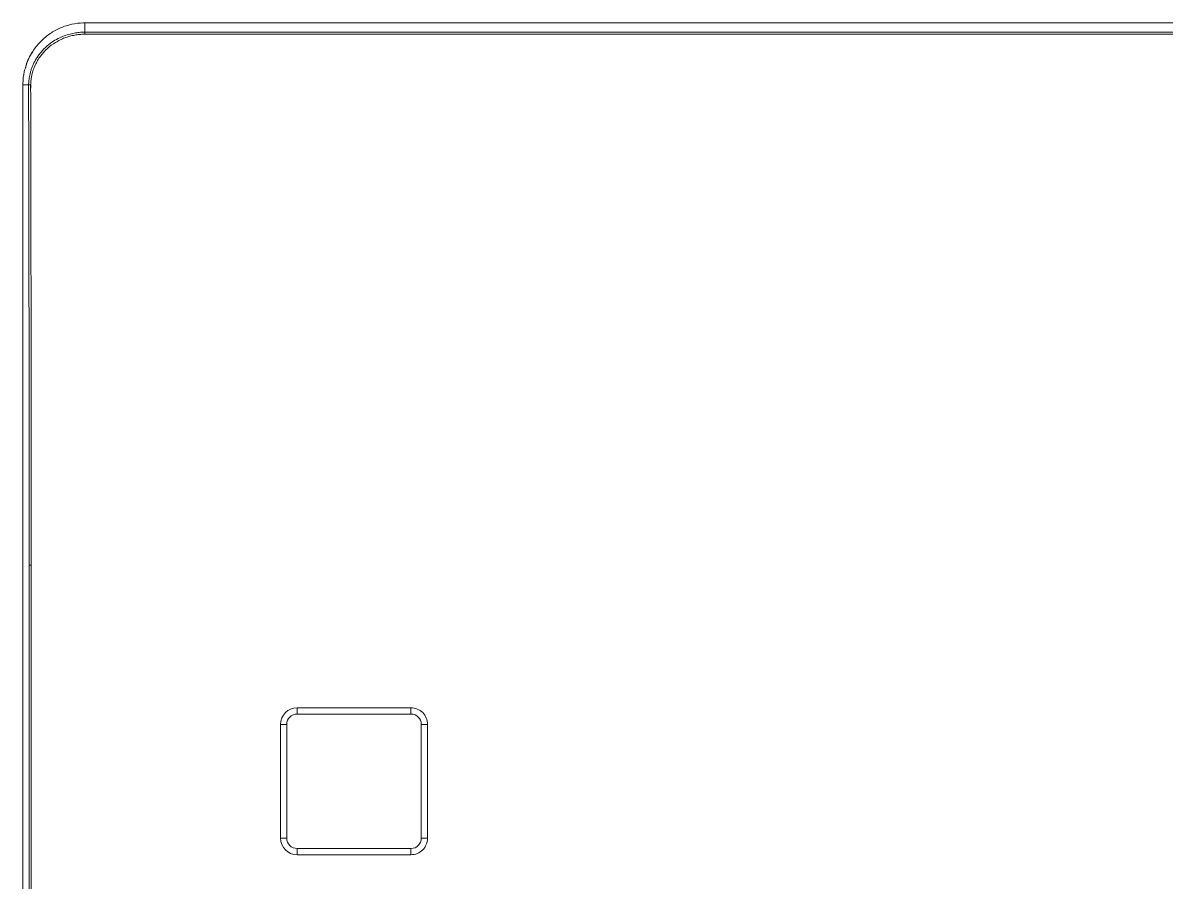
# Model space of a CAD drawing. Header units: millimetres. Extents: x -162 to 162, y -109 to 109.
# Drawn here: x -161.5 to -51.1, y 25.8 to 108.8 of the extents above; entities that cross this region are included whole.
import ezdxf

# ---------------------------------------------------------------- set-up
doc = ezdxf.new("R2010")
doc.units = ezdxf.units.MM

msp = doc.modelspace()

# ---------------------------------------------------------------- linework, layer by layer
at = {"color": 7, "linetype": 'Continuous', "lineweight": 15}
for p, q in [((-155.7, 108.85), (-155.65, 108.85)), ((155.5, 108.85), (-155.5, 108.85)), ((-155.5, 107.95), (155.5, 107.95)), ((155.5, 107.75), (-155.5, 107.75)), ((-161.5, 103.04), (-161.46, 103.22)), ((-161.5, 103.04), (-161.5, 102.99)), ((-161.5, 102.84), (-161.5, 102.8)), ((-160.7, 56.43), (-160.9, 56.43)), ((-160.9, -105.93), (-160.9, 56.43)), ((-160.7, 56.43), (-160.7, -106.09)), ((-135.01, 42.66), (-124.01, 42.66)), ((-135.01, 42.66), (-135.01, 42.06)), ((-124.01, 42.06), (-135.01, 42.06)), ((-124.01, 42.66), (-124.01, 42.06)), ((-136.61, 30.06), (-136.61, 41.06)), ((-136.01, 41.06), (-136.61, 41.06)), ((-136.01, 41.06), (-136.01, 30.06)), ((-122.41, 41.06), (-123.01, 41.06)), ((-123.01, 30.06), (-123.01, 41.06)), ((-122.41, 41.06), (-122.41, 30.06)), ((-136.01, 30.06), (-136.61, 30.06)), ((-122.41, 30.06), (-123.01, 30.06)), ((-135.01, 29.06), (-135.01, 28.46)), ((-135.01, 29.06), (-124.01, 29.06)), ((-124.01, 29.06), (-124.01, 28.46)), ((-124.01, 28.46), (-135.01, 28.46))]:
    msp.add_line(p, q, dxfattribs=at)
for centre, radius, start, end in [((-135.01, 41.06), 1.6, 90, 180), ((-135.01, 41.06), 1, 90, 180), ((-124.01, 41.06), 1.6, 359.9998, 90), ((-124.01, 41.06), 1, 360, 90), ((-135.01, 30.06), 1.6, 180.0002, 270), ((-135.01, 30.06), 1, 180, 270), ((-124.01, 30.06), 1.6, 270, 0.0002), ((-124.01, 30.06), 1, 270, 0)]:
    msp.add_arc(centre, radius, start, end, dxfattribs=at)
for points, knots in [([(-155.65, 108.85), (-156.03, 108.84), (-156.41, 108.79), (-157.15, 108.63), (-157.52, 108.51), (-158.22, 108.21), (-158.55, 108.03), (-159.02, 107.71), (-159.18, 107.59), (-159.47, 107.35), (-159.61, 107.22), (-160.01, 106.82), (-160.25, 106.53), (-160.68, 105.9), (-160.86, 105.56), (-161.09, 105.04), (-161.15, 104.86), (-161.27, 104.5), (-161.32, 104.31), (-161.44, 103.75), (-161.49, 103.38), (-161.5, 102.99)], [0, 0, 0, 0, 0.125, 0.125, 0.25, 0.25, 0.375, 0.375, 0.4375, 0.4375, 0.5, 0.5, 0.625, 0.625, 0.75, 0.75, 0.8125, 0.8125, 0.875, 0.875, 1, 1, 1, 1]), ([(-155.5, 108.85), (-155.51, 108.85), (-155.52, 108.85), (-155.57, 108.85), (-155.61, 108.85), (-155.65, 108.85)], [0.000098, 0.000098, 0.000098, 0.000098, 0.2030675, 0.2030675, 1, 1, 1, 1]), ([(-160.95, 102.85), (-160.94, 102.92), (-160.94, 103.07), (-160.92, 103.3), (-160.89, 103.54), (-160.84, 103.81), (-160.78, 104.08), (-160.69, 104.37), (-160.58, 104.67), (-160.44, 104.98), (-160.27, 105.29), (-160.07, 105.6), (-159.84, 105.92), (-159.58, 106.22), (-159.21, 106.6), (-158.72, 106.98), (-158.12, 107.34), (-157.53, 107.6), (-156.96, 107.77), (-156.44, 107.88), (-155.95, 107.94), (-155.65, 107.95), (-155.5, 107.95)], [0, 0, 0, 0, 0.025593, 0.053392, 0.083386, 0.115562, 0.1499, 0.186376, 0.224957, 0.265637, 0.30841, 0.353263, 0.400166, 0.449075, 0.49995, 0.590767, 0.674937, 0.75252, 0.823695, 0.888603, 0.94735, 1, 1, 1, 1]), ([(-155.5, 107.75), (-155.57, 107.75), (-155.7, 107.75), (-155.9, 107.74), (-156.1, 107.72), (-156.3, 107.7), (-156.59, 107.65), (-156.98, 107.56), (-157.46, 107.41), (-157.91, 107.21), (-158.49, 106.89), (-159.16, 106.4), (-159.72, 105.77), (-160.08, 105.22), (-160.31, 104.77), (-160.5, 104.31), (-160.62, 103.89), (-160.69, 103.51), (-160.73, 103.18), (-160.74, 102.96), (-160.75, 102.85)], [0, 0, 0, 0, 0.025132, 0.050224, 0.075306, 0.100412, 0.125574, 0.188147, 0.250535, 0.313064, 0.375208, 0.500103, 0.625374, 0.687932, 0.750517, 0.813111, 0.875308, 0.917201, 0.958694, 1, 1, 1, 1]), ([(-155.5, 107.95), (-155.5, 107.94), (-155.5, 107.92), (-155.5, 107.85), (-155.5, 107.8), (-155.5, 107.75)], [0, 0, 0, 0, 0.5, 0.5, 1, 1, 1, 1]), ([(-161.23, 104.55), (-161.22, 104.61), (-161.13, 105.16), (-160.82, 105.63), (-160.55, 106.05)], [0, 0, 0, 0, 0.1124069, 1, 1, 1, 1]), ([(-161.5, 102.99), (-161.5, 102.97), (-161.5, 102.94), (-161.5, 102.89), (-161.5, 102.87), (-161.5, 102.85)], [0, 0, 0, 0, 0.549654, 0.549654, 1, 1, 1, 1]), ([(-160.9, 56.43), (-160.9, 64.51), (-160.9, 79.98), (-160.93, 95.46), (-160.95, 102.85)], [0, 0, 0, 0, 0.522114, 1, 1, 1, 1]), ([(-160.95, 102.85), (-160.94, 102.85), (-160.92, 102.85), (-160.84, 102.85), (-160.79, 102.85), (-160.75, 102.85)], [0, 0, 0, 0, 0.5, 0.5, 1, 1, 1, 1]), ([(-160.75, 102.85), (-160.74, 100.48), (-160.73, 98.12), (-160.72, 91.61), (-160.72, 87.46), (-160.71, 81.17), (-160.71, 79.04), (-160.7, 70.08), (-160.7, 63.25), (-160.7, 56.43)], [0, 0, 0, 0, 0.152809, 0.152809, 0.420913, 0.420913, 0.55881, 0.55881, 1, 1, 1, 1]), ([(-161.5, 88.25), (-161.5, 58.65), (-161.5, 29.06), (-161.5, -15.34), (-161.5, -30.15), (-161.5, -52.35), (-161.5, -59.75), (-161.5, -74.55), (-161.5, -81.95), (-161.5, -89.35)], [0, 0, 0, 0, 0.5, 0.5, 0.75, 0.75, 0.875, 0.875, 1, 1, 1, 1])]:
    msp.add_open_spline(points, degree=3, knots=knots, dxfattribs=at)
for points in [[(-155.7, 108.85), (-155.63, 108.85), (-155.57, 108.85), (-155.5, 108.85)], [(-155.5, 108.85), (-155.5, 108.39), (-155.5, 108.09), (-155.5, 107.95)], [(-155.5, 108.85), (-155.48, 108.85), (-155.47, 108.85), (-155.45, 108.85)], [(-161.5, 102.84), (-161.5, 102.91), (-161.5, 102.97), (-161.5, 103.04)], [(-161.5, 102.85), (-161.5, 102.83), (-161.5, 102.82), (-161.5, 102.8)], [(-161.5, 102.85), (-161.21, 102.85), (-161.02, 102.85), (-160.95, 102.85)], [(-161.5, 102.8), (-161.5, 97.95), (-161.5, 93.1), (-161.5, 88.25)], [(-160.74, 102.88), (-160.74, 102.81), (-160.74, 102.67), (-160.75, 102.47), (-160.75, 102.33), (-160.75, 102.26)]]:
    msp.add_open_spline(points, degree=3, dxfattribs=at)

doc.saveas('drawing.dxf')
